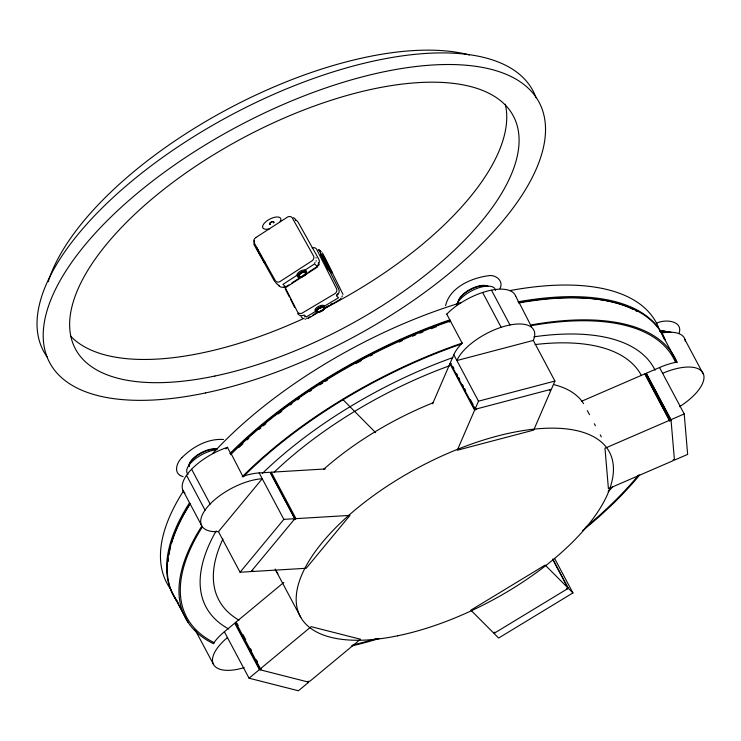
<?xml version="1.0" encoding="UTF-8"?>
<svg xmlns="http://www.w3.org/2000/svg" width="741" height="741" viewBox="0 0 741 741"><rect width="100%" height="100%" fill="white"/><g stroke="black" fill="none" stroke-linecap="round" stroke-linejoin="round"><path stroke-width="1.11" d="M445.6 305.625C449.731 287.499 471.035 278.144 487.93 275.819C495.229 274.013 504.121 280.793 500.008 288.481M679.191 333.005C683.128 320.381 664.482 319.019 656.813 323.15M432.587 403.799L449.907 363.738L451.186 363.396M446.74 314.119L449.824 319.917L448.851 320.946L449.472 322.103L450.445 321.085L462.171 343.139L459.735 345.741A43.765 18.979 -28 0 0 453.798 354.744L450.269 362.914L474.953 409.347L551.378 389.229L554.916 381.05L533.307 340.425A43.765 18.979 -28 0 0 505.705 325.957A43.765 18.979 -28 0 0 456.882 360.543L533.307 340.425M449.907 363.738L474.601 410.171L457.271 450.232L533.696 430.113L551.026 390.044L549.748 390.387L550.1 389.562M474.953 409.347L478.491 401.177L453.798 354.744M474.601 410.171L476.222 409.013M213.436 643.438L215.242 640.956A43.765 18.979 -28 0 1 224.366 631.767L234.721 623.181L235.536 623.385L260.23 669.818L261.267 668.956L260.443 668.753L235.749 622.32L283.784 582.463M459.957 303.375L460.356 302.893M218.447 531.621L262.24 478.742A43.765 18.979 -28 0 0 207.285 507.168A43.765 18.979 -28 0 0 218.447 531.621L240.056 572.247L251.069 571.58L294.872 518.7L270.178 472.267L259.155 472.934A43.765 18.979 -28 0 0 246.531 475.213L242.835 476.361L231.405 454.196M325.28 468.96L271.28 472.202L270.548 473.082L295.242 519.515L295.974 518.635L349.974 515.393L306.181 568.273L252.172 571.515L252.903 570.635L251.801 570.7M240.056 572.247L283.849 519.367L294.872 518.7M182.138 457.429C192.845 446.693 207.962 438.394 223.495 439.487M182.184 457.382C177.423 461.615 173.209 471.535 180.387 475.602M225.857 448.879L227.404 447.351L230.488 453.14L232.026 452.658M446.434 314.416L448.796 312.118A43.765 18.979 -28 0 1 514.986 294.686L515.699 296.187M235.536 623.385L236.574 622.523L235.749 622.32M249.059 678.2L259.406 669.614L308.765 682.174L298.419 690.76L249.059 678.2L224.366 631.767M260.443 668.753L311.146 626.673L360.496 639.233L309.803 681.312L308.978 681.099L307.941 681.961M256.942 247.726L256.312 248.133L264.759 263.24M258.442 250.402L257.636 250.115M265.121 262.342L264.305 262.055M297.039 275.263L282.969 284.368L285.192 286.434A5.15 4.557 -47 0 1 278.653 285.192M304.977 270.122L314.536 263.935L316.759 266.01A5.15 4.557 -47 0 0 318.806 259.211L297.799 221.642L295.576 219.577A5.15 4.557 -47 0 0 293.325 217.706M288.879 284.877L285.535 287.008M291.741 283.025L301.291 276.847M303.199 275.615L307.015 273.142M308.932 271.901L317.519 266.343M286.156 287.249L317.704 266.825M552.805 559.557L567.838 587.817L566.596 588.567L567.06 589.03M572.923 592.93L568.301 588.28L493.997 633.398L498.628 638.047L572.923 592.93L554.564 558.39M323.215 260.1L323.391 259.193L326.67 262.138L326.494 263.046M321.372 255.562L325.095 259.035L325.392 260.869M324.002 261.647L324.169 260.739L327.448 263.685L327.272 264.593L331.199 272.355L331.681 272.058L326.818 267.232M325.707 261.49L325.883 260.582L322.604 257.636L322.919 258.257M324.78 263.203L324.956 262.295L328.55 265.852L328.059 266.149L325.605 263.935M326.179 262.425L326.67 262.138M325.568 264.75L326.059 264.463L329.328 267.408L328.847 267.696L326.383 265.491M326.966 263.972L327.448 263.685M326.346 266.306L326.837 266.019L330.115 268.955L329.625 269.252L327.17 267.038M328.235 265.232L327.744 265.528L325.29 263.314M327.133 267.853L327.624 267.566L330.903 270.511L330.412 270.798L327.957 268.594M329.328 267.408L326.068 264.87M327.92 269.409L328.402 269.122L332.107 272.475L331.449 272.864M330.115 268.955L326.04 265.686M330.097 270.178L330.903 270.511M331.366 271.438L330.884 271.734L327.605 268.788M324.197 306.292L338.563 297.762L336.423 295.835A5.15 4.622 -48.1 0 0 338.693 289.055L318.954 250.004L321.103 251.931A5.15 4.622 -48.1 0 0 318.324 249.736M308.006 317.88L309.96 316.722M312.887 314.981L317.759 312.091M325.568 307.459L328.485 305.718M330.44 304.56L332.394 303.402M308.108 318.454L319.825 311.498M322.761 309.757L340.341 299.318M581.352 401.363L644.994 373.807L669.744 420.916L671.068 420.342L646.374 373.909L646.319 373.242L659.527 367.517A43.765 18.979 -28 0 1 673.18 362.877L676.839 362.099L665.112 340.054M669.744 420.916L645.059 374.483L646.374 373.909M669.688 420.24L604.971 448.249L608.417 488.699L673.124 460.689L673.069 460.013L674.384 459.439M684.212 413.95L687.648 454.4L674.449 460.115L671.003 419.675L684.212 413.95L659.527 367.517M227.709 447.24L224.264 448.462A43.765 18.979 -28 0 0 184.935 493.163M478.491 401.177L554.916 381.05M213.473 452.853L214.019 452.714M664.084 338.952L661.407 333.089L664.14 332.644A43.765 18.979 -28 0 1 685.434 341.582M305.616 319.186L304.986 319.167M294.14 519.589L295.242 519.515M183.138 476.713L180.295 475.555M320.89 253.82L324.169 256.766L332.107 272.475M321.038 254.534L324.632 258.1L320.955 254.848M320.862 255.45L325.41 259.656M322.15 257.108L323.789 258.581M321.65 256.997L326.197 261.202M322.428 258.553L326.976 262.759M324.03 260.832L327.763 264.305M324.817 262.388L328.55 265.852M329.023 266.788L325.744 263.842L326.059 264.463M329.801 268.335L326.522 265.398L326.837 266.019M330.588 269.891L327.309 266.945L327.624 267.566M300.966 316.731L302.597 318.204M257.136 249.226L258.489 250.486M263.805 261.156L265.167 262.425M275.467 282.488L279.385 286.137M567.838 587.817L545.163 565.059L470.868 610.176L493.534 632.934L494.775 632.184L495.238 632.647M343.111 399.751L375.641 432.661M322.483 252.95L343.027 294.436M258.47 251.607L258.804 252.209M259.304 253.098L259.637 253.7M260.137 254.598L260.471 255.191M260.971 256.09L261.304 256.682M253.672 243.909L274.679 281.469M684.841 339.415L703.348 374.233M646.319 373.242L671.003 419.675M587.354 410.625L589.503 414.664M594.338 423.75L595.412 425.769M600.238 434.856L601.312 436.875M515.634 296.057L518.941 302.578M491.515 290.222L510.021 325.04M482.66 292.547L501.175 327.365M452.797 366.425L453.872 368.444M456.549 373.492L457.623 375.511M458.698 377.53L459.772 379.549M462.458 384.598L463.533 386.617M464.598 388.636L465.672 390.655M470.507 399.742L473.193 404.79M474.259 406.809L475.87 409.829M552.73 559.01L568.301 588.28M271.28 472.202L295.974 518.635M259.155 472.934L283.849 519.367M276.124 570.987L300.809 617.42M191.641 469.266L210.157 504.084M186.575 475.389L205.081 510.206M182.971 490.468L201.487 525.276M237.111 623.533L238.185 625.552M243.011 634.639L245.697 639.687M250.532 648.773L251.607 650.793M256.432 659.879L257.507 661.898M234.721 623.181L259.406 669.614M195.059 629.72L213.575 664.538A43.765 18.979 -28 0 0 244.215 667.613M171.356 590.91L183.083 612.955M176.247 600.182L187.973 622.236M321.816 256.09L322.131 256.71M328.096 268.501L328.402 269.122M284.942 287.063L297.65 312.128A4.02 3.603 -48.1 0 0 302.004 313.184L335.145 293.501A4.02 3.603 -48.1 0 0 336.664 288.953L316.5 249.059A4.02 3.603 -48.1 0 0 312.146 247.994M285.211 288.749L289.37 296.965M290.407 299.021L294.557 307.246M519.404 303.143L531.547 326.837M315.935 257.535L316.166 258.016M297.215 275.948L296.909 274.754A5.168 2.316 -29.2 0 1 304.356 269.928L305.82 270.382A5.168 2.316 -29.2 0 1 306.126 271.577M324.308 306.765L324.039 305.653A5.168 2.158 -26.8 0 0 317.945 306.737A5.168 2.158 -26.8 0 0 315.258 310.868L316.083 311.109L306.32 316.907L304.171 314.981A5.15 4.622 -48.1 0 1 297.678 313.406M644.994 373.807L645.059 374.483M269.576 228.802A10.096 4.483 -27.9 0 1 262.99 225.218A10.096 4.483 -27.9 0 1 274.948 217.224A10.096 4.483 -27.9 0 1 280.144 221.744M270.28 224.495A2.38 1.065 -27.8 0 1 269.835 223.106A2.38 1.065 -27.8 0 1 272.669 221.596A2.38 1.065 -27.8 0 1 273.614 222.717M272.077 221.855A2.38 1.056 -27.9 0 1 273.725 222.809M270.011 224.523A2.38 1.056 -27.9 0 1 271.521 222.078M316.222 260.665A4.39 3.881 -47 0 1 316.027 261.193M315.082 262.61A4.39 3.881 -47 0 1 314.666 262.999M295.233 220.077A4.39 3.881 -47 0 1 295.631 220.401M254.571 242.52A3.622 3.205 -47 0 1 254.45 242.112M254.367 241.233A3.622 3.205 -47 0 1 254.413 240.788M318.445 262.74A4.39 3.881 -47 0 1 318.25 263.259M285.063 287.202A4.02 3.548 -47 0 1 284.081 287.415M319.223 264.361A4.02 3.548 -47 0 1 318.352 265.658M342.286 295.863A4.02 3.603 -48.1 0 1 341.962 296.835M341.055 298.114A4.02 3.603 -48.1 0 1 340.656 298.456M307.033 318.306A4.02 3.603 -48.1 0 1 306.542 318.426M304.977 316.74A4.39 3.937 -48.1 0 1 304.44 316.861M337.729 293.631A4.39 3.937 -48.1 0 1 337.396 294.094M337.007 294.52A4.39 3.937 -48.1 0 1 336.581 294.89M47.1 356.847A277.18 120.199 -28 0 1 232.628 114.234A277.18 120.199 -28 0 1 536.058 97.821M48.23 281.682A262.592 113.873 -28 0 1 225.838 110.131A262.592 113.873 -28 0 1 469.433 54.964M505.297 104.249A248.003 107.547 -28 0 1 324.363 308.432M303.94 318.361A248.003 107.547 -28 0 1 70.636 336.155M638.612 475.037A275.726 119.57 -28 0 1 585.26 527.62M376.623 638.612A275.726 119.57 -28 0 1 352.772 644.966M214.603 642.873A275.726 119.57 -28 0 1 202.395 526.87M243.187 476.871A275.726 119.57 -28 0 1 461.078 344.148M530.88 325.725A275.726 119.57 -28 0 1 675.477 362.293M171.282 590.012A277.18 120.199 -28 0 1 183.286 491.311M212.815 453.381A277.18 120.199 -28 0 1 461.115 302.615M509.549 290.657A277.18 120.199 -28 0 1 658.666 327.781M177.451 601.609A277.18 120.199 -28 0 1 189.455 502.907M229.849 453.594A277.18 120.199 -28 0 1 449.991 319.806M517.959 301.856A277.18 120.199 -28 0 1 664.834 339.387M168.161 561.502A275.726 119.57 -28 0 1 168.476 558.232M168.911 555.009A275.726 119.57 -28 0 1 170.606 546.691M171.458 543.496A275.726 119.57 -28 0 1 190.057 503.648M231.646 452.844A275.726 119.57 -28 0 1 449.815 320.566M518.543 302.513A275.726 119.57 -28 0 1 633.314 309.469M635.287 310.479A275.726 119.57 -28 0 1 637.214 311.516M238.871 447.555A275.726 119.57 -28 0 1 242.992 443.664M247.124 439.867A275.726 119.57 -28 0 1 248.809 438.348M259.035 429.428A275.726 119.57 -28 0 1 260.721 428.011M263.268 425.88A275.726 119.57 -28 0 1 265.852 423.759M278.208 413.969A275.726 119.57 -28 0 1 281.839 411.209M290.166 405.049A275.726 119.57 -28 0 1 292.037 403.688M297.447 399.844A275.726 119.57 -28 0 1 299.271 398.575M309.432 391.646A275.726 119.57 -28 0 1 311.303 390.414M319.816 384.885A275.726 119.57 -28 0 1 322.687 383.069M325.577 381.263A275.726 119.57 -28 0 1 327.503 380.068M356.134 363.46A275.726 119.57 -28 0 1 361.173 360.737M370.315 355.949A275.726 119.57 -28 0 1 372.353 354.902M399.093 342.073A275.726 119.57 -28 0 1 402.206 340.684M412.58 336.192A275.726 119.57 -28 0 1 415.692 334.886M419.841 333.181A275.726 119.57 -28 0 1 422.954 331.922M431.262 328.671A275.726 119.57 -28 0 1 436.44 326.716M178.072 602.776A277.18 120.199 -28 0 1 190.066 504.065M230.47 454.761A277.18 120.199 -28 0 1 450.602 320.964M518.58 303.013A277.18 120.199 -28 0 1 665.455 340.545M639.715 474.972A277.18 120.199 -28 0 1 582.621 530.676M379.559 638.446A277.18 120.199 -28 0 1 351.262 646.059M213.464 643.688A277.18 120.199 -28 0 1 201.793 526.119M242.196 476.815A277.18 120.199 -28 0 1 462.328 343.018M531.417 324.864A277.18 120.199 -28 0 1 677.172 362.599M612.788 486.744A253.839 110.085 -28 0 1 608.111 491.774M228.737 629.016A253.839 110.085 -28 0 1 216.177 530.88M262.314 473.49A253.839 110.085 -28 0 1 452.844 357.579M533.844 336.831A253.839 110.085 -28 0 1 655.072 370.204M239 620.171A239.25 103.759 -28 0 1 222.939 539.013M274.161 472.184A239.25 103.759 -28 0 1 449.667 365.73M535.067 344.565A239.25 103.759 -28 0 1 641.465 375.613M277.931 573.775A175.061 75.915 -28 0 1 275.087 569.042M323.585 469.386A175.061 75.915 -28 0 1 433.272 402.724M553.647 384.579A175.061 75.915 -28 0 1 583.565 403.623M662.611 373.325A43.765 18.979 -28 0 1 703.052 373.149A43.765 18.979 -28 0 1 679.497 406.679M660.676 332.459A21.878 9.485 -28 0 1 671.429 332.413M659.74 331.07A17.497 7.586 -28 0 1 667.233 332.135M659.925 331.412A17.497 7.586 -28 0 1 667.419 332.487M213.575 664.538A43.765 18.979 -28 0 1 227.459 637.566M456.317 305.449A21.878 9.485 -28 0 1 476.843 288.481A21.878 9.485 -28 0 1 495.562 290.444M458.105 303.273A17.497 7.586 -28 0 1 469.59 289.675A17.497 7.586 -28 0 1 488.162 286.498M458.29 303.625A17.497 7.586 -28 0 1 469.118 290.398A17.497 7.586 -28 0 1 487.698 286.471M188.047 474.296A21.878 9.485 -28 0 1 193.364 460.439A21.878 9.485 -28 0 1 215.955 449.824M188.899 466.321A17.497 7.586 -28 0 1 199.273 453.816A17.497 7.586 -28 0 1 217.289 449.176M189.085 466.663A17.497 7.586 -28 0 1 198.81 454.566A17.497 7.586 -28 0 1 216.576 449.333M255.802 237.574L255.349 237.907A4.02 3.548 -47 0 0 253.978 242.464L275.439 280.848A4.02 3.548 -47 0 0 279.82 281.682L312.257 260.684A4.02 3.548 -47 0 0 313.628 256.127L292.176 217.743A4.02 3.548 -47 0 0 287.786 216.909L255.802 237.574M299.299 277.514A5.168 2.316 -29.2 0 0 306.746 272.697A5.168 2.316 -29.2 0 0 300.374 272.642A5.168 2.316 -29.2 0 0 299.299 277.514M299.948 276.773A3.974 1.788 -29.2 0 0 305.69 273.059A3.974 1.788 -29.2 0 0 300.781 273.021A3.974 1.788 -29.2 0 0 299.948 276.773M300.114 277.069A3.974 1.788 -29.2 0 0 305.857 273.355A3.974 1.788 -29.2 0 0 300.948 273.318A3.974 1.788 -29.2 0 0 300.114 277.069M300.012 277.199A4.177 1.871 -29.2 0 0 306.033 273.299A4.177 1.871 -29.2 0 0 300.883 273.253A4.177 1.871 -29.2 0 0 300.012 277.199M299.846 276.893A4.177 1.871 -29.2 0 0 305.866 273.003A4.177 1.871 -29.2 0 0 300.716 272.957A4.177 1.871 -29.2 0 0 299.846 276.893M317.278 312.452A5.168 2.158 -26.8 0 0 324.891 307.932A5.168 2.158 -26.8 0 0 318.537 307.895A5.168 2.158 -26.8 0 0 317.278 312.452M317.963 311.757A3.974 1.667 -26.8 0 0 323.826 308.275A3.974 1.667 -26.8 0 0 318.926 308.247A3.974 1.667 -26.8 0 0 317.963 311.757M318.121 312.063A3.974 1.667 -26.8 0 0 323.984 308.589A3.974 1.667 -26.8 0 0 319.084 308.562A3.974 1.667 -26.8 0 0 318.121 312.063M318.009 312.183A4.177 1.741 -26.8 0 0 324.16 308.525A4.177 1.741 -26.8 0 0 319.019 308.497A4.177 1.741 -26.8 0 0 318.009 312.183M317.852 311.868A4.177 1.741 -26.8 0 0 324.002 308.219A4.177 1.741 -26.8 0 0 318.862 308.191A4.177 1.741 -26.8 0 0 317.852 311.868M205.507 392.934A277.18 120.199 -28 0 0 542.236 109.427A277.18 120.199 -28 0 0 135.344 194.939A277.18 120.199 -28 0 0 205.507 392.934M214.862 376.039A248.003 107.547 -28 0 0 516.144 122.376A248.003 107.547 -28 0 0 152.081 198.884A248.003 107.547 -28 0 0 214.862 376.039M397.621 635.806A175.061 75.915 -28 0 0 611.557 457.049A175.061 75.915 -28 0 0 355.282 509.771A175.061 75.915 -28 0 0 397.621 635.806"/></g></svg>
